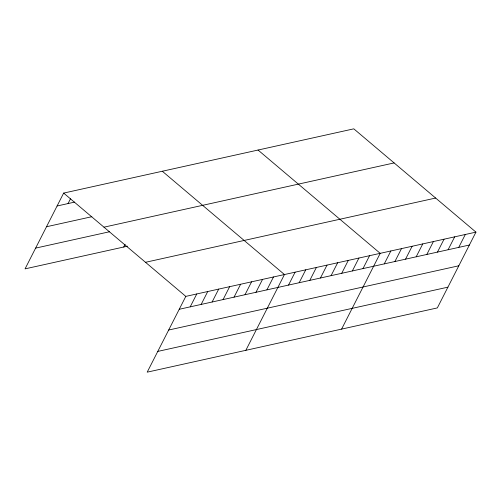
<?xml version="1.0" encoding="UTF-8"?>
<svg xmlns="http://www.w3.org/2000/svg" width="501" height="501" viewBox="0 0 501 501"><rect width="100%" height="100%" fill="white"/><g stroke="black" fill="none" stroke-linecap="round" stroke-linejoin="round"><path stroke-width="0.75" d="M475.95 232.132L185.808 296.385L147.2 372.162L437.342 307.915L475.95 232.132L353.8 128.838L63.658 193.085L25.05 268.868L127.498 246.179M68.048 203.563L70.472 198.809M123.697 247.024L125.106 244.256M190.198 306.856L196.768 293.955M201.158 304.433L207.733 291.526M212.117 302.003L218.693 289.102M223.077 299.573L229.652 286.672M234.042 297.149L240.612 284.249M245.002 294.72L251.577 281.819M255.961 292.296L262.537 279.395M266.92 289.866L273.496 276.965M245.847 350.318L284.455 274.535L162.311 171.242M288.52 285.082L295.095 272.181M299.16 282.727L305.735 269.826M309.8 280.372L316.375 267.471M320.44 278.017L327.009 265.117M331.073 275.663L337.649 262.762M341.713 273.308L348.289 260.401M352.353 270.947L358.929 258.046M362.993 268.592L369.563 255.692M341.594 329.113L380.203 253.337L258.053 150.043M384.267 263.883L390.843 250.982M394.907 261.528L401.483 248.621M405.547 259.167L412.116 246.267M416.181 256.813L422.756 243.912M426.821 254.458L433.396 241.557M437.461 252.103L444.036 239.202M448.101 249.749L454.67 236.848M458.741 247.394L465.31 234.487M57.089 205.992L74.624 202.11M46.518 226.74L91.821 216.708M103.97 227.178L394.112 162.925M35.621 248.12L109.425 231.775M145.503 262.299L435.638 198.045M179.233 309.286L469.374 245.033M168.662 330.034L458.803 265.787M157.771 351.414L447.913 287.161M63.658 193.085L185.808 296.385"/></g></svg>
